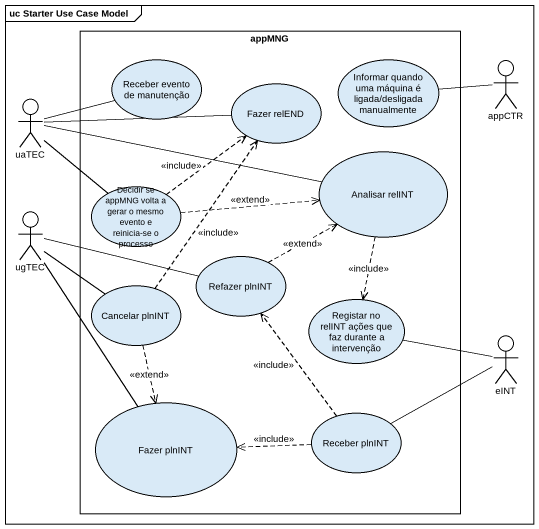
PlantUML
@startuml
mainframe uc Starter Use Case Model
rectangle appMNG {
  usecase "Receber evento de manutenção" as Receber_evento_de_manutenção
  usecase "Fazer relEND" as Fazer_relEND
  usecase "Informar quando uma máquina é ligada/desligada manualmente" as Informar_quando_uma_máquina
  usecase "Analisar relINT" as Analisar_relINT
  usecase "Decidir se appMNG volta a gerar o mesmo evento e reinicia-se o processo" as Decidir_se_appMNG_volta_a
  usecase "Cancelar plnINT" as Cancelar_plnINT
  usecase "Refazer plnINT" as Refazer_plnINT
  usecase "Registar no relINT ações que faz durante a intervenção" as Registar_no_relINT_ações
  usecase "Fazer plnINT" as Fazer_plnINT
  usecase "Receber plnINT" as Receber_plnINT
}
actor appCTR
actor uaTEC
actor ugTEC
actor eINT
Receber_evento_de_manutenção -left- uaTEC
appCTR -left- Informar_quando_uma_máquina
uaTEC -right- Fazer_relEND
uaTEC -- Decidir_se_appMNG_volta_a
Analisar_relINT -left- uaTEC
Analisar_relINT ..> Registar_no_relINT_ações : <<include>>
ugTEC -- Cancelar_plnINT
Decidir_se_appMNG_volta_a .up.> Fazer_relEND : <<include>>
Decidir_se_appMNG_volta_a .right.> Analisar_relINT : <<extend>>
Cancelar_plnINT .up.> Fazer_relEND : <<include>>
Cancelar_plnINT ..> Fazer_plnINT : <<extend>>
Refazer_plnINT .up.> Analisar_relINT : <<extend>>
Refazer_plnINT -left- ugTEC
eINT -left- Registar_no_relINT_ações
eINT -left- Receber_plnINT
Fazer_plnINT -up- ugTEC
Receber_plnINT .up.> Refazer_plnINT : <<include>>
Receber_plnINT .left.> Fazer_plnINT : <<include>>
@enduml
